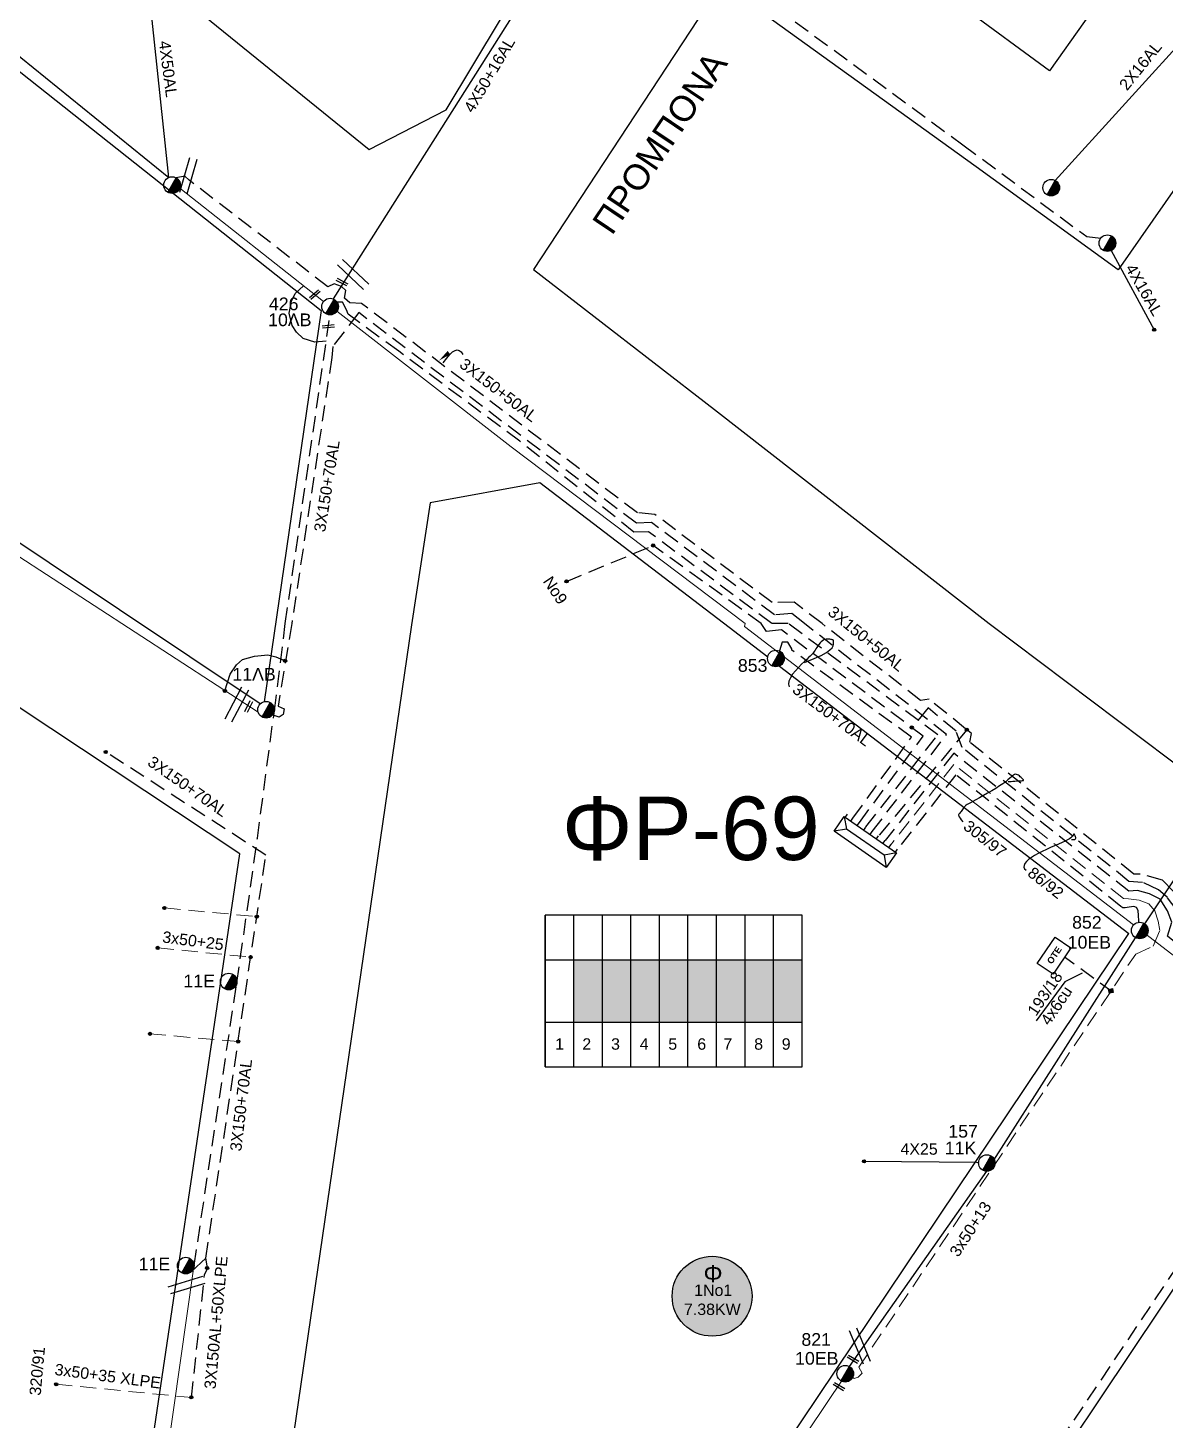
# Model space of a CAD drawing. Header units: millimetres. Extents: x 800 to 1929, y 264 to 786.
# Drawn here: x 1020.7 to 1110.3, y 591.2 to 700.9 of the extents above; entities that cross this region are included whole.
import ezdxf
from ezdxf.enums import TextEntityAlignment as Align

# ---------------------------------------------------------------- set-up
doc = ezdxf.new("R2010")
doc.units = ezdxf.units.MM
doc.linetypes.add('DASHED', pattern=[19.05, 12.7, -6.35])
for name, color, linetype in [('Pillar OTE', 7, 'Continuous'), ('Ασφαλειοκιβώτια Χ.Τ 9 αναχωρήσεων', 7, 'Continuous'), ('Γέφυρες Εναέριου Δικτύου', 7, 'Continuous'), ('Γυμνά εναέρια ΧΤ (1Φ)   2x16AL', 7, 'Continuous'), ('Γυμνά εναέρια ΧΤ (3Φ)   4x16AL', 7, 'Continuous'), ('Γυμνά εναέρια ΧΤ (3Φ)   4x50AL', 7, 'Continuous'), ('Γυμνά εναέρια ΧΤ και ΦΟΠ (3Φ)   4x50+16AL', 7, 'Continuous'), ('Εναέρια παροχή ΧΤ 4x25', 7, 'SYN_LINE'), ('Επιγραφές - Σχήματα', 7, 'Continuous'), ('Καλώδια ΧΤ   3x150+50AL', 7, 'DASHED'), ('Καλώδια ΧΤ   3x150+70AL', 7, 'DASHED'), ('Καλώδια ΧΤ   3x150AL+50CU', 7, 'DASHED'), ('Καλώδια ΧΤ   3x150AL+50XLPE', 7, 'DASHED'), ('Μηχανική τομή', 7, 'Continuous'), ('Στύλος ΦΜ', 7, 'Continuous'), ('Στύλος ΦΜ @ 1', 7, 'Continuous'), ('Συνδέσεις', 7, 'Continuous'), ('Τομή', 7, 'Continuous'), ('Υποσταθμός πόλεως', 7, 'Continuous'), ('Υπόβαθρο ΔΕΗ', 7, 'Continuous'), ('Υπόγεια καλώδια Δικτύου ΧΤ και Παρ. ΧΤ - 3X150+70 AL', 7, 'DASHED'), ('Υπόγεια καλώδια Παροχών ΧΤ   4x50AL', 7, 'DASHED'), ('Υπόγεια καλώδια Παροχών ΧΤ   4x6', 7, 'DASHED'), ('Χώρος', 7, 'Continuous')]:
    doc.layers.add(name, color=color, linetype=linetype)
doc.layers.add('Άγνωστα', color=7, linetype='Continuous', lineweight=5)
doc.styles.add('arial', font='arial.ttf')
doc.styles.get("Standard").update_dxf_attribs({"font": 'arial.ttf'})
doc.linetypes.add('SYN_LINE', pattern='A,0.5,-0.0001,["/\\/\\/\\/",Standard,S=0.1,R=0,X=0,Y=-0.05],-0.25', length=0.7501)
doc.dimstyles.new('ISO-25', dxfattribs={"dimtxt": 2.5, "dimasz": 1, "dimexe": 1.25, "dimexo": 0.625, "dimtad": 1, "dimtxsty": 'Standard', "dimcen": 2.5, "dimadec": 0, "dimazin": 0, "dimtfac": 1, "dimtmove": 0, "dimatfit": 3, "dimfxl": 1.25, "dimarcsym": 0})

# ---------------------------------------------------------------- blocks, each defined once
blk = doc.blocks.new('*U37')
at = {"layer": 'Συνδέσεις', "linetype": 'SYN_LINE', "ltscale": 40}
blk.add_hatch(color=256, dxfattribs=at).paths.add_polyline_path([(0.5, -0.01, 1), (-0.5, -0.01, 1)])
at = {"layer": 'Συνδέσεις'}
blk.add_circle((0, -0.01), 0.5, dxfattribs=at)
blk = doc.blocks.new('ΥΠΑΡΧΩΝ ΤΣΙΜΕΝΤΕΝΙΟΣ ΣΤΥΛΟΣ')
at = {"layer": 'Στύλος ΦΜ'}
blk.add_hatch(color=256, dxfattribs=at).paths.add_polyline_path([(-1.29, -2.28, 0.574793), (2.62, 0, 0.268822), (1.3, 2.27)])
blk.add_line((-1.29, -2.28), (1.3, 2.27), dxfattribs=at)
blk.add_circle((0, 0), 2.62, dxfattribs=at)
at = {"layer": 'Στύλος ΦΜ', "flags": 4}
for tag, p in [('ΑΡΙΘΜΟΣ', (-4.68, 8.05)), ('ΤΥΠΟΣ', (-4.91, 3.03))]:
    blk.add_attdef(tag, p, '', height=4, dxfattribs=at)
blk = doc.blocks.new('ΜΗΧΑΝΙΚΗ ΤΟΜΗ')
at = {"layer": 'Μηχανική τομή', "ltscale": 40}
for p, q in [((-1.89, 0.78), (1.89, 0.78)), ((1.89, 0), (-1.89, 0))]:
    blk.add_line(p, q, dxfattribs=at)
blk = doc.blocks.new('ΤΟΜΗ')
at = {"layer": 'Τομή', "ltscale": 40}
for p, q in [((-5.68, 0), (5.68, 0)), ((5.68, -2.33), (-5.68, -2.33))]:
    blk.add_line(p, q, dxfattribs=at)
blk = doc.blocks.new('ΧΩΡΟΣ')
at = {"layer": 'Χώρος', "ltscale": 40, "true_color": 0xff4747}
blk.add_hatch(color=13, dxfattribs=at).paths.add_polyline_path([(12.17, -0.19, 1), (-13.03, -0.19, 1)])
at = {"layer": 'Χώρος', "ltscale": 40}
blk.add_circle((-0.43, -0.19), 12.6, dxfattribs=at)
at = {"layer": 'Χώρος', "ltscale": 30, "insert": (-3.14, 9.64), "char_height": 5.4, "width": 408.8913, "attachment_point": 1}
blk.add_mtext('Φ', dxfattribs=at)
at = {"layer": 'Χώρος', "ltscale": 40}
blk.add_attdef('ΑΡΙΘΜΟΣ_001', (-5.24, -3.99), '', height=5.4, dxfattribs=at)
blk = doc.blocks.new('ΥΠΟΣΤΑΘΜΟΣ ΠΟΛΕΩΣ 9 ΑΝΑΧΩΡΗΣΕΩΝ')
at = {"layer": 'Υποσταθμός πόλεως', "ltscale": 40}
for p, q in [((-9.63, -2.82), (-9.63, -4)), ((-7.12, -2.82), (-7.12, -4)), ((-4.84, -2.82), (-4.84, -4)), ((-2.36, -2.82), (-2.36, -4)), ((0.09, -2.82), (0.09, -4)), ((2.55, -2.82), (2.55, -4)), ((5.02, -2.82), (5.02, -4)), ((7.48, -2.82), (7.48, -4)), ((9.61, -2.82), (9.61, -4))]:
    blk.add_line(p, q, dxfattribs=at)
blk.add_lwpolyline([(-10.02, 2.82), (10.02, 2.82), (10.02, -2.82), (-10.02, -2.82)], close=True, dxfattribs=at)
for points in [[(-7.21, 0), (-10.02, 2.82)], [(-10.02, -2.82), (-7.21, 0)], [(-7.21, 0), (7.21, 0)], [(7.21, 0), (10.02, 2.82)], [(10.02, -2.82), (7.21, 0)]]:
    blk.add_lwpolyline(points, dxfattribs=at)
at = {"layer": 'Υποσταθμός πόλεως', "linetype": 'SYN_LINE', "ltscale": 40, "flags": 1}
for tag, p in [('ΜΕΤΑΣΧΗΜΑΤΙΣΜΟΣ', (10.79, 1.71)), ('ΙΣΧΥΣ', (10.77, -1.08)), ('ΑΡΙΘΜΟΣ', (10.89, -3.8))]:
    blk.add_attdef(tag, p, '', height=1.8, dxfattribs=at)
blk = doc.blocks.new('ΑΣΦΑΛΕΙΟΚΙΒΩΤΙΟ ΥΠΟΣΤΑΘΜΟΥ 9 ΑΝΑΧΩΡΗΣΕΩΝ')
at = {"layer": 'Ασφαλειοκιβώτια Χ.Τ 9 αναχωρήσεων', "ltscale": 40}
for p, q in [((-23.8, 40.36), (24.02, 40.36)), ((-9.72, 40.36), (-9.72, -40.64)), ((9.94, 40.36), (9.94, -40.64)), ((-23.8, 31.36), (24.02, 31.36)), ((-23.8, 22.36), (24.02, 22.36)), ((-23.8, 13.36), (24.02, 13.36)), ((-23.8, 4.36), (24.02, 4.36)), ((-23.8, -4.64), (24.02, -4.64)), ((-23.8, -13.64), (24.02, -13.64)), ((-23.8, -22.64), (24.02, -22.64)), ((-23.8, -31.64), (24.02, -31.64))]:
    blk.add_line(p, q, dxfattribs=at)
at = {"layer": 'Ασφαλειοκιβώτια Χ.Τ 9 αναχωρήσεων'}
blk.add_lwpolyline([(-23.8, -40.64), (24.02, -40.64), (24.02, 40.36), (-23.8, 40.36)], close=True, dxfattribs=at)
for s, p in [('1', (-18.45, 37.24)), ('2', (-18.45, 28.67)), ('3', (-18.45, 19.6)), ('4', (-18.45, 10.58)), ('5', (-18.45, 1.57)), ('6', (-18.45, -7.57)), ('7', (-18.45, -15.81)), ('8', (-18.45, -25.5)), ('9', (-18.45, -34.19))]:
    blk.add_text(s, height=3.6, rotation=270, dxfattribs=at).set_placement(p)
at = {"layer": 'Ασφαλειοκιβώτια Χ.Τ 9 αναχωρήσεων', "ltscale": 40}
for tag, height, p in [('ΟΝΟΜΑ', 5, (-0.16, 44.31)), ('ΚΕΙΜΕΝΟ 1', 2, (17.06, 35.59)), ('ΚΕΙΜΕΝΟ 2', 2, (17.06, 26.88)), ('ΚΕΙΜΕΝΟ 3', 2, (17.06, 17.69)), ('ΚΕΙΜΕΝΟ 4', 2, (17.06, 8.71)), ('ΚΕΙΜΕΝΟ 5', 2, (17.06, -0.13)), ('ΚΕΙΜΕΝΟ 6', 2, (17.06, -9.05)), ('ΚΕΙΜΕΝΟ 7', 2, (17.06, -18.13)), ('ΚΕΙΜΕΝΟ 8', 2, (17.06, -26.85)), ('ΚΕΙΜΕΝΟ 9', 2, (17.06, -35.99)), ('ΣΧ', 2, (-0.1, -42.64))]:
    blk.add_attdef(tag, text='', height=height, dxfattribs=at).set_placement(p, align=Align.MIDDLE_CENTER)
blk = doc.blocks.new('TSONTA XT1')
at = {"ltscale": 40}
h = blk.add_hatch(color=256, dxfattribs=at)
h.dxf.hatch_style = 1
h.paths.add_polyline_path([(595.96, 2487.66), (597.07, 2488.77), (595.96, 2489.87), (594.85, 2488.77)])
blk.add_lwpolyline([(594.85, 2488.77), (595.96, 2489.87), (597.07, 2488.77), (595.96, 2487.66)], close=True, dxfattribs=at)
blk = doc.blocks.new('PILLAR ΟΤΕ')
at = {"layer": 'Pillar OTE', "ltscale": 40}
blk.add_lwpolyline([(-3.31, 2.02), (3.39, 2.02), (3.39, -1.99), (-3.31, -1.99)], close=True, dxfattribs=at)
at = {"layer": 'Pillar OTE', "insert": (-1.81, 0.71), "char_height": 1.3575, "width": 109.961, "attachment_point": 1}
blk.add_mtext('{\\fArial|b1|i0|c161|p34;OTE}', dxfattribs=at)

msp = doc.modelspace()

# ---------------------------------------------------------------- hatches: boundary and pattern name
at = {"linetype": 'Continuous', "ltscale": 10}
h = msp.add_hatch(color=6, dxfattribs=at)
h.dxf.hatch_style = 1
h.paths.add_polyline_path([(1077.174, 622.536), (1079.424, 622.536), (1079.424, 627.45), (1077.174, 627.45)])
at = {"layer": 'Ασφαλειοκιβώτια Χ.Τ 9 αναχωρήσεων'}
for color, points in [(173, [(1065.924, 627.45), (1063.674, 627.45), (1063.674, 622.536), (1065.924, 622.536)]), (1, [(1068.174, 627.45), (1065.924, 627.45), (1065.924, 622.536), (1068.174, 622.536)]), (151, [(1070.424, 627.45), (1068.174, 627.45), (1068.174, 622.536), (1070.424, 622.536)]), (85, [(1072.674, 627.45), (1070.424, 627.45), (1070.424, 622.536), (1072.674, 622.536)]), (2, [(1072.674, 622.536), (1074.924, 622.536), (1074.924, 627.45), (1072.674, 627.45)]), (27, [(1077.174, 627.45), (1074.924, 627.45), (1074.924, 622.536), (1077.174, 622.536)]), (62, [(1081.674, 627.45), (1079.424, 627.45), (1079.424, 622.536), (1081.674, 622.536)])]:
    msp.add_hatch(color=color, dxfattribs=at).paths.add_polyline_path(points)

# ---------------------------------------------------------------- linework, layer by layer
at = {"layer": 'Άγνωστα', "color": 85}
msp.add_lwpolyline([(1032.62, 688.25), (1043.956, 679.333)], dxfattribs=at)
at = {"layer": 'Άγνωστα', "color": 27, "ltscale": 0.1}
for points in [[(1045.014, 678.565), (1058.735, 667.883), (1077.181, 653.943), (1077.132, 653.715), (1107.783, 630.186)], [(1108.297, 629.791), (1135.032, 609.268), (1135.032, 609.268), (1135.382, 608.337), (1167.401, 583.551)]]:
    msp.add_lwpolyline(points, dxfattribs=at)
at = {"layer": 'Άγνωστα', "color": 6}
msp.add_lwpolyline([(1003.244, 670.076), (1038.804, 646.958)], dxfattribs=at)
at = {"layer": 'Άγνωστα', "color": 173, "linetype": 'DASHED', "ltscale": 0.1}
msp.add_lwpolyline([(1085.394, 594.734), (1085.781, 594.434), (1086.081, 594.537), (1086.391, 594.863), (1086.141, 595.327), (1107.954, 627.888), (1109.341, 628.527), (1109.852, 629.749), (1109.724, 630.478), (1109.465, 631.308), (1108.999, 631.855), (1108.224, 632.147), (1107.384, 632.238), (1106.987, 632.281), (1093.627, 642.838), (1088.64, 636.476)], dxfattribs=at)
at = {"layer": 'Άγνωστα', "color": 133, "linetype": 'DASHED', "ltscale": 0.1}
for points in [[(1031.41, 631.526), (1038.691, 630.844)], [(1030.887, 628.377), (1038.216, 627.654)], [(1030.272, 621.605), (1037.31, 620.99)]]:
    msp.add_lwpolyline(points, dxfattribs=at)
at = {"layer": 'Άγνωστα', "color": 173}
msp.add_lwpolyline([(1027.317, 521.501), (1027.366, 532.452), (1027.352, 557.012), (1027.517, 557.793), (1030.003, 576.961), (1033.696, 603.076)], dxfattribs=at)
at = {"layer": 'Άγνωστα', "color": 85, "linetype": 'DASHED', "ltscale": 0.1}
msp.add_lwpolyline([(1022.889, 593.984), (1033.566, 592.936)], dxfattribs=at)
at = {"layer": 'Άγνωστα', "color": 173, "ltscale": 0.1}
msp.add_lwpolyline([(1050.343, 542.899), (1084.94, 594.468)], dxfattribs=at)
at = {"layer": 'Γέφυρες Εναέριου Δικτύου'}
msp.add_lwpolyline([(1044.17, 676.203), (1043.267, 676.118), (1042.351, 676.406), (1041.819, 676.9), (1041.484, 677.437), (1041.254, 678.396), (1041.427, 679.345), (1041.711, 679.966), (1042.386, 680.568)], dxfattribs=at)
at = {"layer": 'Γέφυρες Εναέριου Δικτύου', "ltscale": 0.1}
msp.add_lwpolyline([(1036.174, 648.631), (1036.586, 649.953), (1037.086, 650.691), (1037.565, 651.111), (1038.504, 651.37), (1039.563, 651.47), (1040.182, 651.33), (1040.931, 651.009)], dxfattribs=at)
at = {"layer": 'Γυμνά εναέρια ΧΤ (1Φ)   2x16AL', "color": 1, "linetype": 'SYN_LINE', "ltscale": 10}
msp.add_lwpolyline([(1123.775, 713.26), (1101.622, 688.867)], dxfattribs=at)
at = {"layer": 'Γυμνά εναέρια ΧΤ (3Φ)   4x16AL', "color": 1, "linetype": 'DASHED', "ltscale": 0.1}
msp.add_lwpolyline([(1075.894, 705.432), (1076.395, 705.476), (1076.565, 705.089), (1076.509, 704.759), (1094.345, 691.675), (1104.097, 684.438), (1105.198, 684.316)], dxfattribs=at)
at = {"layer": 'Γυμνά εναέρια ΧΤ (3Φ)   4x16AL', "color": 1, "linetype": 'SYN_LINE', "ltscale": 5}
msp.add_lwpolyline([(1106.023, 683.345), (1109.411, 677.104)], dxfattribs=at)
at = {"layer": 'Γυμνά εναέρια ΧΤ (3Φ)   4x50AL', "color": 85}
msp.add_lwpolyline([(1031.767, 689.106), (1030.206, 703.75)], dxfattribs=at)
at = {"layer": 'Γυμνά εναέρια ΧΤ και ΦΟΠ (3Φ)   4x50+16AL', "color": 1}
msp.add_lwpolyline([(1044.734, 679.527), (1063.126, 708.593)], dxfattribs=at)
at = {"layer": 'Γυμνά εναέρια ΧΤ και ΦΟΠ (3Φ)   4x50+16AL', "color": 85}
msp.add_lwpolyline([(1019.121, 699.342), (1031.767, 689.106)], dxfattribs=at)
at = {"layer": 'Εναέρια παροχή ΧΤ 4x25', "color": 1, "ltscale": 10}
msp.add_lwpolyline([(1095.627, 611.402), (1095.416, 611.477), (1086.547, 611.552)], dxfattribs=at)
at = {"layer": 'Επιγραφές - Σχήματα'}
for points in [[(1053.385, 674.485), (1053.667, 674.855), (1053.913, 675.144), (1054.129, 675.351), (1054.321, 675.476), (1054.492, 675.519), (1054.649, 675.478), (1054.796, 675.355), (1054.938, 675.147)], [(1081.856, 650.886), (1082.612, 651.177), (1083.181, 651.438), (1083.588, 651.668), (1083.861, 651.869), (1084.027, 652.043), (1084.112, 652.191), (1084.143, 652.314), (1084.148, 652.413), (1084.147, 652.491), (1084.145, 652.55), (1084.14, 652.593), (1084.129, 652.623), (1084.11, 652.644), (1084.083, 652.658), (1084.045, 652.669), (1083.995, 652.68), (1083.93, 652.693), (1083.854, 652.705), (1083.768, 652.714), (1083.674, 652.716), (1083.576, 652.708), (1083.474, 652.687), (1083.372, 652.649), (1083.271, 652.591), (1083.174, 652.512), (1083.082, 652.414), (1082.994, 652.304), (1082.91, 652.186), (1082.832, 652.066), (1082.76, 651.948), (1082.692, 651.838), (1082.631, 651.742), (1082.575, 651.661), (1082.52, 651.59), (1082.458, 651.523), (1082.384, 651.449), (1082.292, 651.363), (1082.176, 651.256), (1082.03, 651.121), (1081.848, 650.949), (1081.628, 650.736), (1081.386, 650.49), (1081.143, 650.222), (1080.921, 649.944), (1080.74, 649.667), (1080.62, 649.403), (1080.584, 649.163), (1080.65, 648.957)], [(1097.906, 641.491), (1097.942, 641.492), (1098.022, 641.497), (1098.137, 641.505), (1098.275, 641.514), (1098.425, 641.524), (1098.579, 641.534), (1098.725, 641.544), (1098.852, 641.552), (1098.953, 641.56), (1099.027, 641.566), (1099.077, 641.575), (1099.105, 641.586), (1099.113, 641.603), (1099.103, 641.626), (1099.078, 641.657), (1099.039, 641.699), (1098.989, 641.752), (1098.93, 641.811), (1098.863, 641.873), (1098.791, 641.934), (1098.715, 641.988), (1098.638, 642.03), (1098.561, 642.057), (1098.486, 642.064), (1098.414, 642.047), (1098.339, 642.006), (1098.256, 641.942), (1098.158, 641.857), (1098.039, 641.751), (1097.892, 641.625), (1097.711, 641.481), (1097.49, 641.319), (1097.225, 641.141), (1096.927, 640.953), (1096.607, 640.76), (1096.278, 640.568), (1095.952, 640.382), (1095.643, 640.209), (1095.362, 640.053), (1095.122, 639.922), (1094.933, 639.818), (1094.79, 639.738), (1094.684, 639.677), (1094.609, 639.63), (1094.556, 639.592), (1094.517, 639.557), (1094.484, 639.52), (1094.451, 639.476), (1094.41, 639.422), (1094.361, 639.358), (1094.309, 639.288), (1094.254, 639.215), (1094.199, 639.142), (1094.146, 639.072), (1094.098, 639.009), (1094.056, 638.954), (1094.025, 638.91), (1094.005, 638.871), (1094.002, 638.828), (1094.017, 638.776), (1094.055, 638.706), (1094.118, 638.61), (1094.21, 638.482), (1094.334, 638.313)], [(1102.907, 636.925), (1103.056, 636.918), (1103.155, 636.935), (1103.213, 636.971), (1103.238, 637.02), (1103.238, 637.079), (1103.221, 637.141), (1103.194, 637.201), (1103.166, 637.254), (1103.143, 637.297), (1103.125, 637.328), (1103.112, 637.348), (1103.101, 637.357), (1103.092, 637.358), (1103.084, 637.349), (1103.075, 637.332), (1103.065, 637.307), (1103.051, 637.274), (1103.028, 637.234), (1102.991, 637.186), (1102.933, 637.128), (1102.851, 637.061), (1102.736, 636.984), (1102.585, 636.895), (1102.391, 636.795), (1102.151, 636.683), (1101.873, 636.56), (1101.567, 636.428), (1101.244, 636.287), (1100.915, 636.139), (1100.589, 635.986), (1100.277, 635.828), (1099.989, 635.667), (1099.735, 635.504), (1099.52, 635.342), (1099.349, 635.183), (1099.227, 635.028), (1099.157, 634.881), (1099.145, 634.743), (1099.195, 634.617), (1099.312, 634.505)]]:
    msp.add_lwpolyline(points, dxfattribs=at)
msp.add_solid([(1053.94, 675.166), (1053.056, 674.67), (1053.731, 675.426)], dxfattribs=at)
at = {"layer": 'Καλώδια ΧΤ   3x150+50AL', "color": 62, "ltscale": 0.1}
msp.add_lwpolyline([(1094.549, 645.658), (1091.677, 647.977), (1090.991, 647.886), (1083.239, 653.943), (1081.03, 655.618), (1079.301, 655.593), (1070.07, 662.548), (1068.685, 662.671), (1046.943, 679.18), (1046.034, 679.228), (1045.606, 679.578), (1045.701, 680.199), (1045.362, 680.52), (1044.785, 680.719), (1044.302, 680.482), (1033.362, 688.893), (1033.025, 689.218), (1032.341, 689.068)], dxfattribs=at)
at = {"layer": 'Καλώδια ΧΤ   3x150+70AL', "color": 2, "ltscale": 0.1}
for points in [[(1188.656, 687.464), (1173.06, 696.684), (1163.115, 682.006), (1162.389, 682.048), (1161.984, 681.746), (1161.697, 680.874), (1161.836, 680.27), (1162.229, 679.741), (1144.792, 653.943), (1144.55, 653.707), (1122.131, 621.047), (1111.169, 629.452), (1111.218, 630.469), (1111.132, 631.437), (1110.458, 632.332), (1110.43, 632.369), (1109.745, 632.966), (1108.501, 633.539), (1107.422, 633.624), (1094.273, 644.175), (1094.273, 644.175), (1093.798, 645.455), (1091.589, 647.292), (1090.218, 645.643)], [(1063.097, 657.27), (1069.926, 660.099)], [(1086.182, 638.257), (1091.197, 645.07), (1080.033, 653.442), (1078.866, 653.308), (1078.453, 653.943), (1069.926, 660.099)]]:
    msp.add_lwpolyline(points, dxfattribs=at)
at = {"layer": 'Καλώδια ΧΤ   3x150+70AL', "color": 6, "ltscale": 0.1}
msp.add_lwpolyline([(1087.195, 637.555), (1093.054, 645.208), (1081.855, 653.943), (1080.856, 654.725), (1079.484, 654.628), (1069.811, 661.905), (1068.609, 661.847), (1046.723, 678.455), (1044.686, 675.779), (1044.605, 674.908), (1041.454, 653.943), (1040.378, 647.444), (1040.843, 647.215), (1040.781, 646.771), (1040.781, 646.771), (1040.447, 646.562), (1039.904, 646.761)], dxfattribs=at)
at = {"layer": 'Καλώδια ΧΤ   3x150+70AL', "color": 85, "ltscale": 0.1}
for points in [[(1086.702, 637.923), (1092.363, 645.169), (1080.57, 653.943), (1079.287, 653.943), (1069.567, 661.177), (1068.419, 661.157), (1059.419, 668.317), (1049.884, 675.403), (1045.905, 678.319), (1045.765, 678.681), (1045.448, 679.264), (1045.018, 679.286)], [(1034.804, 603.155), (1034.68, 603.934), (1039.413, 635.691), (1026.791, 643.823)]]:
    msp.add_lwpolyline(points, dxfattribs=at)
at = {"layer": 'Καλώδια ΧΤ   3x150+70AL', "color": 27, "ltscale": 0.1}
msp.add_lwpolyline([(1085.676, 638.608), (1090.289, 644.991), (1080.861, 651.853), (1080.855, 651.942), (1080.554, 652.473), (1080.107, 652.473), (1079.876, 651.783)], dxfattribs=at)
at = {"layer": 'Καλώδια ΧΤ   3x150+70AL', "color": 151, "ltscale": 0.1}
msp.add_lwpolyline([(1135.293, 610.271), (1130.991, 613.642), (1131.393, 614.155), (1131.024, 615.028), (1130.277, 615.279), (1129.066, 614.819), (1110.45, 629.297), (1110.801, 630.41), (1110.471, 631.311), (1109.889, 632.212), (1109.031, 632.63), (1108.097, 632.916), (1107.404, 632.85), (1093.627, 643.727), (1088.209, 636.853)], dxfattribs=at)
at = {"layer": 'Καλώδια ΧΤ   3x150AL+50CU', "color": 1, "linetype": 'Continuous', "ltscale": 0.1}
msp.add_lwpolyline([(1085.391, 595.384), (1096.226, 610.77), (1107.949, 629.181), (1115.039, 639.814), (1122.907, 650.697), (1125.646, 654.677)], dxfattribs=at)
at = {"layer": 'Καλώδια ΧΤ   3x150AL+50CU', "color": 1, "ltscale": 0.1}
msp.add_lwpolyline([(1108.2, 630.4), (1108.2, 630.503), (1108.18, 630.945), (1108.14, 631.326), (1108.019, 631.567), (1107.799, 631.647), (1107.437, 631.587), (1107.136, 631.547), (1106.955, 631.547), (1106.794, 631.647), (1093.785, 642.028), (1089.192, 636.172)], dxfattribs=at)
at = {"layer": 'Καλώδια ΧΤ   3x150AL+50XLPE', "color": 62, "ltscale": 0.1}
for points in [[(1155.728, 671.534), (1143.855, 653.943), (1143.712, 653.808), (1121.856, 622.1), (1111.879, 629.762), (1111.945, 630.79), (1111.524, 631.811), (1110.945, 632.815), (1110.08, 633.726), (1108.317, 634.199), (1107.806, 634.199), (1094.874, 644.583), (1095.022, 645.275), (1094.743, 645.5)], [(1094.646, 645.579), (1087.698, 637.207)]]:
    msp.add_lwpolyline(points, dxfattribs=at)
at = {"layer": 'Καλώδια ΧΤ   3x150AL+50XLPE', "color": 85, "ltscale": 2}
msp.add_lwpolyline([(1034.68, 603.934), (1033.546, 602.863)], dxfattribs=at)
at = {"layer": 'Καλώδια ΧΤ   3x150AL+50XLPE', "color": 85, "ltscale": 0.1}
msp.add_lwpolyline([(1033.552, 592.938), (1034.584, 602.649), (1034.814, 603.076)], dxfattribs=at)
at = {"layer": 'Υπόβαθρο ΔΕΗ', "ltscale": 0.1}
msp.add_lwpolyline([(1096.41, 653.943), (1114.62, 640.228), (1123.847, 653.943), (1144.547, 684.709), (1170.264, 722.778), (1187.698, 748.705), (1175.859, 750.999), (1145.849, 756.801), (1126.348, 760.482), (1116.234, 751.26), (1099.392, 733.343), (1122.333, 715.928), (1137.705, 704.126), (1133.202, 697.699), (1123.162, 705.591), (1106.578, 681.819), (1095.394, 689.937), (1075.317, 704.426), (1060.5, 681.849), (1074.757, 670.827)], close=True, dxfattribs=at)
at = {"layer": 'Υπόβαθρο ΔΕΗ'}
for points in [[(961.855, 740.302), (963.968, 742.804), (967.867, 745.279), (972.071, 746.703), (975.435, 747.006), (978.018, 746.395), (979.575, 744.946), (996.664, 731.688), (1017.104, 715.551), (1033.999, 702.278), (1047.537, 691.311), (1053.613, 694.436), (1062.272, 708.841), (1070.827, 721.823), (1079.058, 731.819), (1091.013, 744.144), (1103.473, 756.248)], [(1038.955, 647.603), (1011.209, 666.13), (973.792, 690.496), (958.681, 700.919), (966.506, 717.668), (973.619, 733.705), (991.143, 720.016), (1006.693, 708.204), (1009.138, 711.546), (1018.981, 703.674), (1016.538, 700.19), (1043.774, 678.62), (1039.269, 647.786)], [(1080.74, 712.508), (1086.669, 720.716), (1092.978, 727.773), (1101.743, 720.962), (1112.187, 713.093), (1101.17, 697.509), (1080.74, 712.508)], [(1121.812, 617.769), (1060.015, 525.424), (1047.684, 507.787), (1040.749, 497.785), (1054.13, 489.459), (1063.847, 483.282), (1077.737, 494.883), (1091.219, 506.426), (1102.852, 516.606), (1113.392, 525.424), (1167.05, 571.603), (1166.906, 582.555), (1150.743, 595.177)]]:
    msp.add_lwpolyline(points, dxfattribs=at)
at = {"layer": 'Υπόβαθρο ΔΕΗ', "ltscale": 0.1}
for points in [[(1007.79, 564.99), (1025.916, 558.642), (1037.345, 635.789), (1009.969, 653.943), (975.526, 676.51), (954.154, 690.713), (951.753, 685.635), (943.007, 667.077), (936.835, 653.943), (910.723, 598.982), (940.142, 588.679)], [(1078.956, 651.296), (1075.915, 653.623), (1060.99, 665.034), (1052.346, 663.453), (1050.884, 653.831), (1035.697, 549.635), (1035.697, 549.635), (1036.51, 538.211), (1043.399, 534.13), (1043.399, 534.13), (1068.766, 571.919)], [(1079.873, 650.594), (1107.424, 629.508)], [(1069.37, 572.818), (1107.424, 629.508)]]:
    msp.add_lwpolyline(points, dxfattribs=at)
at = {"layer": 'Υπόγεια καλώδια Δικτύου ΧΤ και Παρ. ΧΤ - 3X150+70 AL', "color": 85, "ltscale": 0.1}
msp.add_lwpolyline([(1033.751, 603.339), (1037.126, 625.63), (1038.747, 637.032), (1040.078, 647.066), (1040.941, 653.943), (1044.47, 678.274)], dxfattribs=at)
at = {"layer": 'Υπόγεια καλώδια Δικτύου ΧΤ και Παρ. ΧΤ - 3X150+70 AL', "color": 151, "ltscale": 0.1}
msp.add_lwpolyline([(1049.829, 511.837), (1055.523, 520.379), (1060.767, 527.94), (1063.342, 531.778), (1071.263, 543.698), (1122.439, 619.973)], dxfattribs=at)
at = {"layer": 'Υπόγεια καλώδια Παροχών ΧΤ   4x6', "color": 173, "linetype": 'DASHED', "ltscale": 0.1}
msp.add_lwpolyline([(1106.191, 624.858), (1102.411, 627.602)], dxfattribs=at)

# ---------------------------------------------------------------- block references
ref = msp.add_blockref('ΧΩΡΟΣ', (1074.683, 600.974), dxfattribs=dict(xscale=0.25, yscale=0.25, zscale=0.25))
ref.add_attrib('ΑΡΙΘΜΟΣ_001', '1Νο1', (1073.159, 600.948), dxfattribs={"layer": 'Χώρος', "ltscale": 40, "height": 0.9})
ref.add_attrib('ΑΡΙΘΜΟΣ_002', '7.38KW', (1072.356, 599.444), dxfattribs={"layer": 'Χώρος', "ltscale": 40, "height": 0.9})
at = {"layer": 'Pillar OTE', "xscale": 0.375, "yscale": 0.375, "zscale": 0.375, "rotation": 56}
msp.add_blockref('PILLAR ΟΤΕ', (1101.521, 627.75), dxfattribs=at)
at = {"layer": 'Ασφαλειοκιβώτια Χ.Τ 9 αναχωρήσεων', "xscale": 0.25, "yscale": 0.25, "zscale": 0.25, "rotation": 90}
msp.add_blockref('ΑΣΦΑΛΕΙΟΚΙΒΩΤΙΟ ΥΠΟΣΤΑΘΜΟΥ 9 ΑΝΑΧΩΡΗΣΕΩΝ', (1071.515, 624.966), dxfattribs=at)
at = {"layer": 'Μηχανική τομή'}
for p, xscale, yscale, zscale, rotation in [((1045.454, 680.944), 0.2500000000001438, 0.2500000000001438, 0.2500000000001438, 153.4230053430349), ((1043.32, 679.803), 0.250000000000178, 0.250000000000178, 0.250000000000178, 40.98734536323393), ((1044.319, 677.458), 0.2500000000001343, 0.2500000000001343, 0.2500000000001343, 185.677606269083), ((1037.97, 647.447), 0.2499999999999978, 0.2499999999999978, 0.2499999999999978, 243.3070577119616), ((1085.631, 595.869), 0.2500000000000296, 0.2500000000000296, 0.2500000000000296, 329.2187201182161), ((1084.52, 593.713), 0.2500000000000296, 0.2500000000000296, 0.2500000000000296, 329.2187201182161)]:
    msp.add_blockref('ΜΗΧΑΝΙΚΗ ΤΟΜΗ', p, dxfattribs=dict(at, xscale=xscale, yscale=yscale, zscale=zscale, rotation=rotation))
at = {"layer": 'Στύλος ΦΜ @ 1', "ltscale": 40, "xscale": 0.25, "yscale": 0.25, "zscale": 0.25}
for p in [(1032.016, 688.5), (1101.297, 688.3), (1105.724, 683.927)]:
    msp.add_blockref('ΥΠΑΡΧΩΝ ΤΣΙΜΕΝΤΕΝΙΟΣ ΣΤΥΛΟΣ', p, dxfattribs=at)
at = {"layer": 'Στύλος ΦΜ @ 1', "ltscale": 40}
ref = msp.add_blockref('ΥΠΑΡΧΩΝ ΤΣΙΜΕΝΤΕΝΙΟΣ ΣΤΥΛΟΣ', (1044.47, 678.928), dxfattribs=dict(at, xscale=0.25, yscale=0.25, zscale=0.25))
ref.add_attrib('ΤΥΠΟΣ', '10ΛΒ', (1039.589, 677.383), dxfattribs={"layer": 'Στύλος ΦΜ', "height": 1, "flags": 4})
ref.add_attrib('ΑΡΙΘΜΟΣ', '426', (1039.649, 678.64), dxfattribs={"layer": 'Στύλος ΦΜ', "height": 1, "flags": 4})
ref = msp.add_blockref('ΥΠΑΡΧΩΝ ΤΣΙΜΕΝΤΕΝΙΟΣ ΣΤΥΛΟΣ', (1079.601, 651.19), dxfattribs=dict(at, xscale=0.25, yscale=0.25, zscale=0.25))
ref.add_attrib('ΤΥΠΟΣ', '853', (1076.605, 650.141), dxfattribs={"layer": 'Στύλος ΦΜ', "height": 1, "flags": 4})
ref = msp.add_blockref('ΥΠΑΡΧΩΝ ΤΣΙΜΕΝΤΕΝΙΟΣ ΣΤΥΛΟΣ', (1039.429, 647.152), dxfattribs=dict(at, xscale=0.25, yscale=0.25, zscale=0.25))
ref.add_attrib('ΤΥΠΟΣ', '11ΛΒ', (1036.771, 649.45), dxfattribs={"layer": 'Στύλος ΦΜ', "height": 1, "flags": 4})
ref = msp.add_blockref('ΥΠΑΡΧΩΝ ΤΣΙΜΕΝΤΕΝΙΟΣ ΣΤΥΛΟΣ', (1108.272, 629.75), dxfattribs=dict(at, xscale=0.25, yscale=0.25, zscale=0.25))
ref.add_attrib('ΤΥΠΟΣ', '852', (1102.944, 629.894), dxfattribs={"layer": 'Στύλος ΦΜ', "height": 1, "flags": 4})
ref.add_attrib('ΑΡΙΘΜΟΣ', '10EB', (1102.598, 628.323), dxfattribs={"layer": 'Στύλος ΦΜ', "height": 1, "flags": 4})
ref = msp.add_blockref('ΥΠΑΡΧΩΝ ΤΣΙΜΕΝΤΕΝΙΟΣ ΣΤΥΛΟΣ', (1036.479, 625.728), dxfattribs=dict(at, xscale=0.25, yscale=0.25, zscale=0.25))
ref.add_attrib('ΤΥΠΟΣ', '11E', (1032.913, 625.27), dxfattribs={"layer": 'Στύλος ΦΜ', "height": 1, "flags": 4})
ref = msp.add_blockref('ΥΠΑΡΧΩΝ ΤΣΙΜΕΝΤΕΝΙΟΣ ΣΤΥΛΟΣ', (1096.226, 611.425), dxfattribs=dict(at, xscale=0.25, yscale=0.25, zscale=0.25))
ref.add_attrib('ΤΥΠΟΣ', '157', (1093.188, 613.425), dxfattribs={"layer": 'Στύλος ΦΜ', "height": 1, "flags": 4})
ref.add_attrib('ΑΡΙΘΜΟΣ', '11K', (1092.913, 612.104), dxfattribs={"layer": 'Στύλος ΦΜ', "height": 1, "flags": 4})
ref = msp.add_blockref('ΥΠΑΡΧΩΝ ΤΣΙΜΕΝΤΕΝΙΟΣ ΣΤΥΛΟΣ', (1033.097, 603.339), dxfattribs=dict(at, xscale=0.25, yscale=0.25, zscale=0.25))
ref.add_attrib('ΤΥΠΟΣ', '11E', (1029.386, 602.963), dxfattribs={"layer": 'Στύλος ΦΜ', "height": 1, "flags": 4})
ref = msp.add_blockref('ΥΠΑΡΧΩΝ ΤΣΙΜΕΝΤΕΝΙΟΣ ΣΤΥΛΟΣ', (1085.066, 594.816), dxfattribs=dict(at, xscale=0.25, yscale=0.25, zscale=0.25))
ref.add_attrib('ΤΥΠΟΣ', '821', (1081.612, 597.015), dxfattribs={"layer": 'Στύλος ΦΜ', "height": 1, "flags": 4})
ref.add_attrib('ΑΡΙΘΜΟΣ', '10EB', (1081.117, 595.529), dxfattribs={"layer": 'Στύλος ΦΜ', "height": 1, "flags": 4})
at = {"layer": 'Συνδέσεις', "xscale": 0.25, "yscale": 0.25, "zscale": 0.25}
for p in [(1109.412, 677.107), (1069.927, 660.102), (1063.098, 657.273), (1040.932, 651.012), (1036.175, 648.634), (1090.308, 645.754), (1094.647, 645.582), (1026.791, 643.823), (1031.411, 631.528), (1038.692, 630.847), (1030.888, 628.38), (1038.216, 627.654), (1030.273, 621.608), (1037.224, 621), (1086.548, 611.555), (1034.779, 603.145), (1022.89, 593.987), (1033.53, 592.957)]:
    msp.add_blockref('*U37', p, dxfattribs=at)
at = {"layer": 'Συνδέσεις', "xscale": 0.2, "yscale": 0.2, "zscale": 0.2, "rotation": 56.00332513617894}
msp.add_blockref('TSONTA XT1', (1452.034, 247.847), dxfattribs=at)
at = {"layer": 'Τομή'}
for p, xscale, yscale, zscale, rotation in [((1033.017, 689.315), 0.2500000000000207, 0.2500000000000207, 0.2500000000000207, 74.00013398220739), ((1046.481, 681.67), 0.2499999999999194, 0.2499999999999194, 0.2499999999999194, 316.4924879627454), ((1036.855, 647.697), 0.2500000000000305, 0.2500000000000305, 0.2500000000000305, 62.138614935065), ((1033.078, 602.083), 0.2499999999999814, 0.2499999999999814, 0.2499999999999814, 16.74077891353553), ((1085.957, 596.885), 0.2500000000000521, 0.2500000000000521, 0.2500000000000521, 112.5250065243428)]:
    msp.add_blockref('ΤΟΜΗ', p, dxfattribs=dict(at, xscale=xscale, yscale=yscale, zscale=zscale, rotation=rotation))
at = {"layer": 'Υποσταθμός πόλεως', "xscale": 0.2499999999999692, "yscale": 0.2499999999999692, "zscale": 0.2499999999999692, "rotation": 145.2820483378215}
msp.add_blockref('ΥΠΟΣΤΑΘΜΟΣ ΠΟΛΕΩΣ 9 ΑΝΑΧΩΡΗΣΕΩΝ', (1086.644, 636.72), dxfattribs=at)

# ---------------------------------------------------------------- texts
at = {"layer": 'Άγνωστα', "char_height": 0.9, "attachment_point": 1}
for s, insert, width, rotation in [('3x50+25', (1031.325, 629.708), 5.64064, 352.5439), ('3x50+13', (1093.221, 604.439), 7.62842, 56.78504), ('3x50+35 XLPE', (1022.837, 595.621), 12.82773, 352.5439)]:
    msp.add_mtext(s, dxfattribs=dict(at, insert=insert, width=width, rotation=rotation))
at = {"layer": 'Γυμνά εναέρια ΧΤ (1Φ)   2x16AL', "color": 7, "insert": (1106.575, 696.453), "char_height": 0.9, "width": 84.18588, "attachment_point": 1, "rotation": 51.15804}
msp.add_mtext('2X16AL', dxfattribs=at)
at = {"layer": 'Γυμνά εναέρια ΧΤ (3Φ)   4x16AL', "color": 7, "insert": (1107.891, 682.408), "char_height": 0.9, "width": 84.18588, "attachment_point": 1, "rotation": 300.13214}
msp.add_mtext('4X16AL', dxfattribs=at)
at = {"layer": 'Γυμνά εναέρια ΧΤ (3Φ)   4x50AL', "color": 7, "insert": (1031.864, 699.933), "char_height": 0.9, "width": 84.18588, "attachment_point": 1, "rotation": 277.40654}
msp.add_mtext('4X50AL', dxfattribs=at)
at = {"layer": 'Γυμνά εναέρια ΧΤ και ΦΟΠ (3Φ)   4x50+16AL', "color": 7, "insert": (1054.954, 694.585), "char_height": 0.9, "width": 84.18588, "attachment_point": 1, "rotation": 59.39902}
msp.add_mtext('4X50+16AL', dxfattribs=at)
at = {"layer": 'Εναέρια παροχή ΧΤ 4x25', "color": 7, "insert": (1089.419, 612.979), "char_height": 0.9, "width": 84.18588, "attachment_point": 1}
msp.add_mtext('4X25', dxfattribs=at)
at = {"layer": 'Επιγραφές - Σχήματα', "attachment_point": 1}
for s, insert, char_height, width, rotation in [('ΠΡΟΜΠΟΝΑ', (1065.023, 685.584), 2, 15.00172, 56.02827), ('305/97', (1094.851, 638.518), 0.9, 3.54108, 321.83492), ('86/92', (1099.914, 634.835), 0.9, 3.54108, 321.83492), ('320/91', (1020.764, 593.144), 0.9, 3.54108, 84.79514)]:
    msp.add_mtext(s, dxfattribs=dict(at, insert=insert, char_height=char_height, width=width, rotation=rotation))
at = {"layer": 'Επιγραφές - Σχήματα', "insert": (1061.953, 657.776), "char_height": 0.9, "width": 84.18588, "attachment_point": 1, "rotation": 303.74854, "style": 'arial'}
msp.add_mtext('No9', dxfattribs=at)
at = {"layer": 'Επιγραφές - Σχήματα', "insert": (1062.732, 640.304), "char_height": 5, "width": 8.55915, "attachment_point": 1}
msp.add_mtext('ΦΡ-69', dxfattribs=at)
at = {"layer": 'Καλώδια ΧΤ   3x150+50AL', "color": 7, "char_height": 0.9, "width": 84.18588, "attachment_point": 1}
for insert, rotation in [((1055.132, 674.932), 322.48337), ((1084.19, 655.405), 320.92457)]:
    msp.add_mtext('3X150+50AL', dxfattribs=dict(at, insert=insert, rotation=rotation))
at = {"layer": 'Καλώδια ΧΤ   3x150+70AL', "color": 7, "char_height": 0.9, "width": 84.18588, "attachment_point": 1}
for insert, rotation in [((1081.358, 649.299), 323.30556), ((1030.52, 643.57), 325.13539), ((1036.57, 612.416), 83.17589)]:
    msp.add_mtext('3X150+70AL', dxfattribs=dict(at, insert=insert, rotation=rotation))
at = {"layer": 'Καλώδια ΧΤ   3x150AL+50XLPE', "color": 7, "insert": (1035.483, 598.854), "char_height": 0.9, "width": 13.92422, "attachment_point": 5, "rotation": 84.77671}
msp.add_mtext('3X150AL+50XLPE', dxfattribs=at)
at = {"layer": 'Υπόγεια καλώδια Δικτύου ΧΤ και Παρ. ΧΤ - 3X150+70 AL', "color": 7, "insert": (1043.185, 661.252), "char_height": 0.9, "width": 84.18588, "attachment_point": 1, "rotation": 80.80253}
msp.add_mtext('3X150+70AL', dxfattribs=at)
at = {"layer": 'Υπόγεια καλώδια Παροχών ΧΤ   4x50AL', "color": 7, "ltscale": 0.2, "char_height": 0.9, "attachment_point": 1, "rotation": 56}
for s, insert in [('193/18', (1099.358, 623.444)), ('4x6cu', (1100.39, 622.696))]:
    msp.add_mtext_dynamic_manual_height_columns(s, width=1.8, gutter_width=12.5, heights=[0.118], dxfattribs=dict(at, insert=insert))

# ---------------------------------------------------------------- leaders
at = {"layer": 'Επιγραφές - Σχήματα'}
msp.add_leader([(1103.74, 626.383), (1102.38, 625.71), (1100.123, 622.618)], dimstyle='ISO-25', override={"dimasz": 0.1, "dimgap": 0.625, "dimtad": 0}, dxfattribs=at)

doc.saveas('drawing.dxf')
